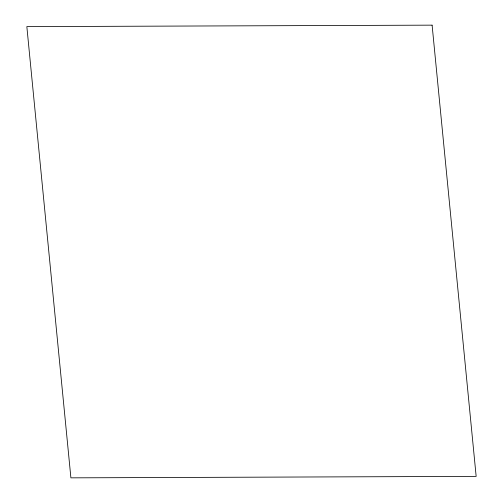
<?xml version="1.0" encoding="UTF-8"?>
<svg xmlns="http://www.w3.org/2000/svg" width="503" height="503" viewBox="0 0 503 503"><rect width="100%" height="100%" fill="white"/><g stroke="black" fill="none" stroke-linecap="round" stroke-linejoin="round"><path stroke-width="0.75" d="M432.102 25.15L26.841 26.621L70.898 477.85L476.159 476.379L432.102 25.15"/></g></svg>
